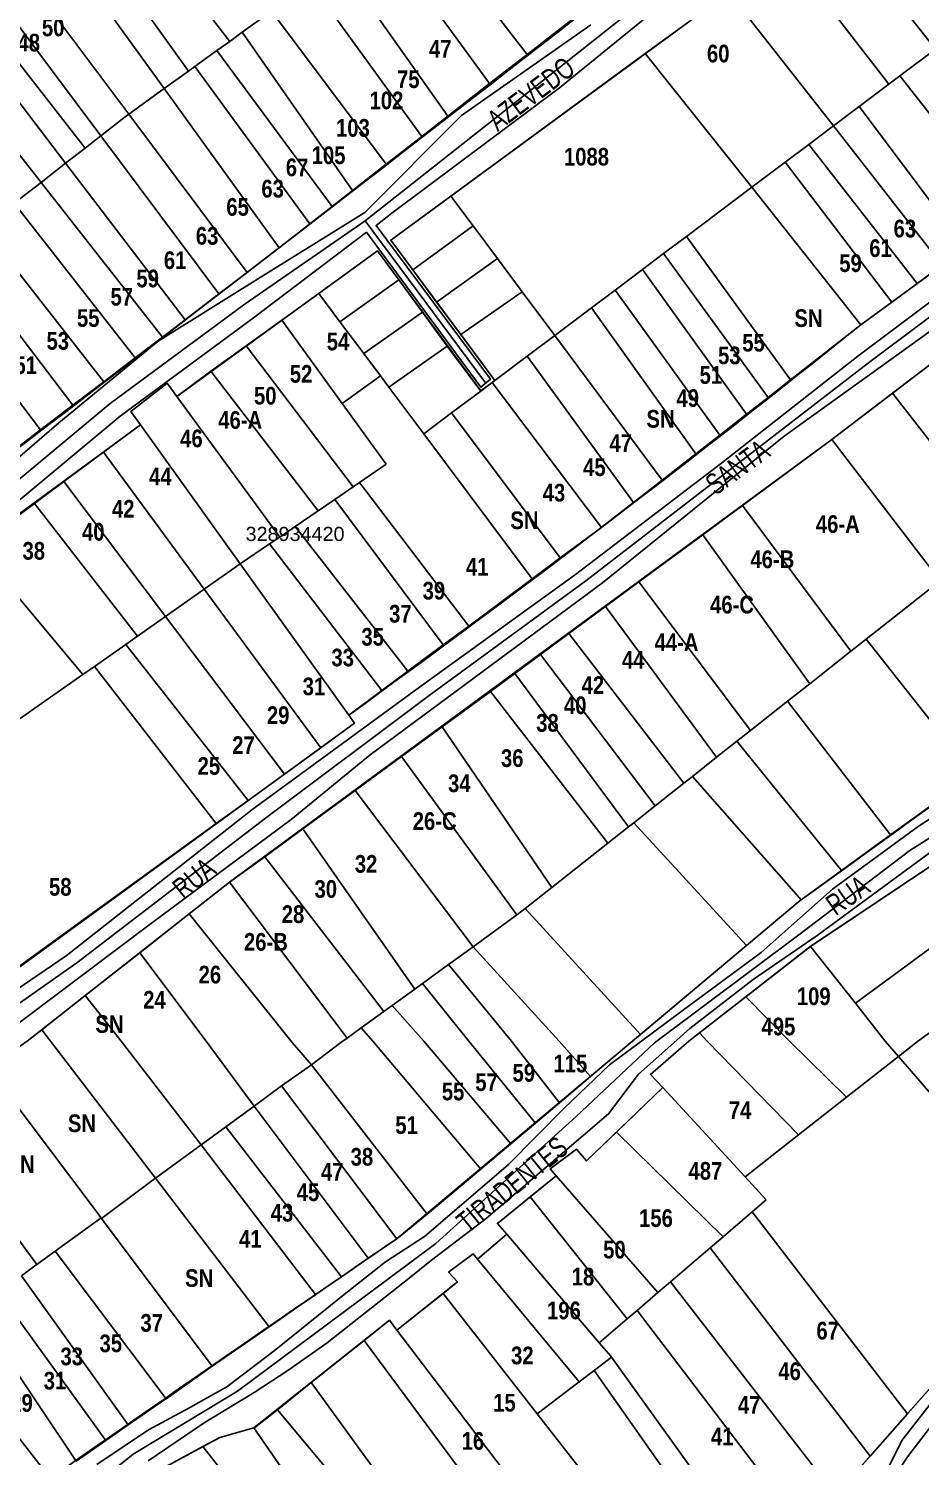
# Model space of a CAD drawing. Extents: x 206155 to 208014, y 4847439 to 4850017.
# Drawn here: x 207615.1 to 207741.1, y 4847901.7 to 4848103.6 of the extents above; entities that cross this region are included whole.
import ezdxf
from ezdxf.enums import TextEntityAlignment as Align

# ---------------------------------------------------------------- set-up
doc = ezdxf.new("R2010")
doc.units = 0
doc.header["$LTSCALE"] = 1.5
doc.header["$MEASUREMENT"] = 0
for name, color, linetype in [('CD-MALHA-LOTES', 40, 'CONTINUOUS'), ('CD_TXT_QUADRA', 7, 'CONTINUOUS'), ('RU-QUADRAS', 6, 'CONTINUOUS'), ('SV-EIXO-RUA-N-PAV', 6, 'CONTINUOUS'), ('SV-RUA-NAO-PAV-S-GUIA-C-GUIA', 7, 'CONTINUOUS'), ('SV-TXT-RUA-N-PAV-S-GUIA-C-GUIA', 7, 'CONTINUOUS'), ('Th_NmrPort', 7, 'CONTINUOUS')]:
    doc.layers.add(name, color=color, linetype=linetype)
doc.styles.add('ARIAL', font='ARIAL.TTF')
doc.styles.get("Standard").update_dxf_attribs({"font": 'swisscbo.ttf'})

msp = doc.modelspace()

# ---------------------------------------------------------------- linework, layer by layer
at = {"layer": 'CD-MALHA-LOTES', "linetype": 'Continuous'}
for p, q in [((207643.49, 4848101.75), (207629.03, 4848120.46)), ((207685.51, 4848099.9), (207669.52, 4848120.57)), ((207728.51, 4848119.31), (207743.24, 4848100.66)), ((207664.68, 4848117.07), (207680.22, 4848095.78)), ((207637.67, 4848097.55), (207623.97, 4848116.71)), ((207620.49, 4848114.13), (207634.24, 4848095.07)), ((207658.94, 4848112.92), (207674.32, 4848091.18)), ((207736.64, 4848095.7), (207722.05, 4848114.57)), ((207615.21, 4848110.21), (207629.24, 4848091.46)), ((207670.65, 4848088.32), (207654.9, 4848110)), ((207611.18, 4848107.23), (207625.26, 4848088.39)), ((207685.51, 4848099.9), (207694.83, 4848107.16)), ((207714.01, 4848108.67), (207702.22, 4848100.03)), ((207728.79, 4848089.79), (207714.01, 4848108.67)), ((207623.06, 4848086.67), (207608.51, 4848105.25)), ((207648.48, 4848105.36), (207645.26, 4848103.03)), ((207665.62, 4848084.4), (207649.38, 4848106.01)), ((207605.95, 4848103.35), (207620.3, 4848084.52)), ((207645.26, 4848103.03), (207643.49, 4848101.75)), ((207660.84, 4848080.68), (207645.26, 4848103.03)), ((207643.49, 4848101.75), (207641.69, 4848100.45)), ((207641.69, 4848100.45), (207638.57, 4848098.2)), ((207657.96, 4848078.43), (207641.69, 4848100.45)), ((207674.75, 4848079.89), (207702.22, 4848100.03)), ((207680.22, 4848095.78), (207685.51, 4848099.9)), ((207702.22, 4848100.03), (207717.26, 4848081.12)), ((207743.24, 4848100.66), (207738.21, 4848096.88)), ((207634.24, 4848095.07), (207637.67, 4848097.55)), ((207637.67, 4848097.55), (207638.57, 4848098.2)), ((207638.57, 4848098.2), (207654.82, 4848075.98)), ((207738.21, 4848096.88), (207736.64, 4848095.7)), ((207753.67, 4848077.04), (207738.21, 4848096.88)), ((207634.24, 4848095.07), (207629.24, 4848091.46)), ((207650.46, 4848072.58), (207634.24, 4848095.07)), ((207674.32, 4848091.18), (207680.22, 4848095.78)), ((207736.64, 4848095.7), (207732.45, 4848092.55)), ((207628.72, 4848091.08), (207625.26, 4848088.39)), ((207629.24, 4848091.46), (207628.72, 4848091.08)), ((207645.97, 4848069.1), (207629.24, 4848091.46)), ((207674.32, 4848091.18), (207670.65, 4848088.32)), ((207732.45, 4848092.55), (207728.79, 4848089.79)), ((207747.46, 4848072.5), (207732.45, 4848092.55)), ((207725.32, 4848087.18), (207728.79, 4848089.79)), ((207728.79, 4848089.79), (207744.19, 4848070.11)), ((207616.84, 4848081.82), (207611.59, 4848088.52)), ((207620.3, 4848084.52), (207623.06, 4848086.67)), ((207625.26, 4848088.39), (207623.06, 4848086.67)), ((207625.26, 4848088.39), (207641.97, 4848066.04)), ((207665.62, 4848084.4), (207670.65, 4848088.32)), ((207721.98, 4848084.67), (207725.32, 4848087.18)), ((207740.64, 4848067.51), (207725.32, 4848087.18)), ((207717.26, 4848081.12), (207721.98, 4848084.67)), ((207721.98, 4848084.67), (207737.05, 4848064.89)), ((207616.84, 4848081.82), (207620.3, 4848084.52)), ((207620.3, 4848084.52), (207637.18, 4848062.38)), ((207660.84, 4848080.68), (207665.62, 4848084.4)), ((207613.04, 4848078.86), (207616.84, 4848081.82)), ((207633.97, 4848059.94), (207616.84, 4848081.82)), ((207657.96, 4848078.43), (207660.84, 4848080.68)), ((207717.26, 4848081.12), (207708.03, 4848074.17)), ((207732.69, 4848061.7), (207717.26, 4848081.12)), ((207630.12, 4848057), (207613.04, 4848078.86)), ((207674.75, 4848079.89), (207666.24, 4848073.65)), ((207677.87, 4848075.69), (207674.75, 4848079.89)), ((207654.82, 4848075.98), (207657.96, 4848078.43)), ((207625.69, 4848053.62), (207608.65, 4848075.44)), ((207650.46, 4848072.58), (207654.82, 4848075.98)), ((207677.87, 4848075.69), (207669.35, 4848069.46)), ((207681.32, 4848071.05), (207677.87, 4848075.69)), ((207646.19, 4848069.26), (207650.46, 4848072.58)), ((207666.24, 4848073.65), (207669.35, 4848069.46)), ((207708.03, 4848074.17), (207704.81, 4848071.75)), ((207722.73, 4848053.9), (207708.03, 4848074.17)), ((207621.33, 4848050.3), (207604.61, 4848072.29)), ((207664.37, 4848072.15), (207656.07, 4848066.13)), ((207667.39, 4848068.02), (207664.37, 4848072.15)), ((207681.32, 4848071.05), (207672.73, 4848064.9)), ((207684.83, 4848066.34), (207681.32, 4848071.05)), ((207704.81, 4848071.75), (207701.8, 4848069.48)), ((207719.56, 4848051.43), (207704.81, 4848071.75)), ((207600.1, 4848068.77), (207616.77, 4848046.82)), ((207641.97, 4848066.04), (207645.97, 4848069.1)), ((207645.97, 4848069.1), (207646.19, 4848069.26)), ((207669.35, 4848069.46), (207672.73, 4848064.9)), ((207701.8, 4848069.48), (207697.96, 4848066.6)), ((207716.52, 4848049.05), (207701.8, 4848069.48)), ((207744.19, 4848070.11), (207740.64, 4848067.51)), ((207659.07, 4848062.12), (207667.39, 4848068.02)), ((207670.74, 4848063.45), (207667.39, 4848068.02)), ((207697.96, 4848066.6), (207694.6, 4848064.07)), ((207712.73, 4848046.09), (207697.96, 4848066.6)), ((207737.05, 4848064.89), (207740.64, 4848067.51)), ((207637.18, 4848062.38), (207641.97, 4848066.04)), ((207656.07, 4848066.13), (207650.85, 4848062.33)), ((207659.07, 4848062.12), (207656.07, 4848066.13)), ((207672.73, 4848064.9), (207676.14, 4848060.31)), ((207676.14, 4848060.31), (207684.83, 4848066.34)), ((207689.41, 4848060.17), (207684.83, 4848066.34)), ((207732.69, 4848061.7), (207737.05, 4848064.89)), ((207754.07, 4848064.92), (207737.14, 4848052.01)), ((207637.18, 4848062.38), (207633.97, 4848059.94)), ((207662.43, 4848057.61), (207670.74, 4848063.45)), ((207674.23, 4848058.68), (207670.74, 4848063.45)), ((207694.6, 4848064.07), (207689.41, 4848060.17)), ((207709.35, 4848043.45), (207694.6, 4848064.07)), ((207650.85, 4848062.33), (207645.83, 4848058.69)), ((207650.85, 4848062.33), (207659.37, 4848050.57)), ((207662.43, 4848057.61), (207659.07, 4848062.12)), ((207722.73, 4848053.9), (207732.69, 4848061.7)), ((207630.12, 4848057), (207633.97, 4848059.94)), ((207640.83, 4848055.12), (207645.83, 4848058.69)), ((207645.83, 4848058.69), (207660.94, 4848038.77)), ((207665.97, 4848052.86), (207674.23, 4848058.68)), ((207674.23, 4848058.68), (207678.98, 4848052.32)), ((207680.95, 4848053.8), (207676.14, 4848060.31)), ((207689.41, 4848060.17), (207685.5, 4848057.23)), ((207689.41, 4848060.17), (207704.6, 4848039.74)), ((207625.69, 4848053.62), (207630.12, 4848057)), ((207664.78, 4848054.46), (207662.43, 4848057.61)), ((207685.5, 4848057.23), (207680.95, 4848053.8)), ((207700.54, 4848036.56), (207685.5, 4848057.23)), ((207636.02, 4848051.56), (207640.83, 4848055.12)), ((207640.83, 4848055.12), (207655.97, 4848035.37)), ((207664.78, 4848054.46), (207659.37, 4848050.57)), ((207665.97, 4848052.86), (207664.78, 4848054.46)), ((207621.33, 4848050.3), (207625.69, 4848053.62)), ((207634.65, 4848053.41), (207629.52, 4848049.43)), ((207636.02, 4848051.56), (207634.65, 4848053.41)), ((207670.91, 4848046.25), (207665.97, 4848052.86)), ((207678.98, 4848052.32), (207674.84, 4848049.22)), ((207680.56, 4848053.51), (207678.98, 4848052.32)), ((207680.95, 4848053.8), (207680.56, 4848053.51)), ((207696.01, 4848033.03), (207680.56, 4848053.51)), ((207719.56, 4848051.43), (207722.73, 4848053.9)), ((207616.77, 4848046.82), (207621.33, 4848050.3)), ((207650.55, 4848031.68), (207636.02, 4848051.56)), ((207659.37, 4848050.57), (207665.61, 4848041.96)), ((207716.52, 4848049.05), (207719.56, 4848051.43)), ((207737.14, 4848052.01), (207728.56, 4848045.46)), ((207752.16, 4848032.69), (207737.14, 4848052.01)), ((207629.52, 4848049.43), (207630.88, 4848047.54)), ((207674.84, 4848049.22), (207670.91, 4848046.25)), ((207690.21, 4848028.72), (207674.84, 4848049.22)), ((207712.73, 4848046.09), (207716.52, 4848049.05)), ((207612.21, 4848043.34), (207616.77, 4848046.82)), ((207630.88, 4848047.54), (207625.66, 4848043.69)), ((207644.98, 4848027.87), (207630.88, 4848047.54)), ((207670.91, 4848046.25), (207686.21, 4848025.75)), ((207709.35, 4848043.45), (207712.73, 4848046.09)), ((207728.56, 4848045.46), (207715.94, 4848036.14)), ((207728.56, 4848045.46), (207743.88, 4848025.5)), ((207625.66, 4848043.69), (207620.04, 4848039.53)), ((207639.9, 4848024.31), (207625.66, 4848043.69)), ((207704.6, 4848039.74), (207709.35, 4848043.45)), ((207665.61, 4848041.96), (207661.85, 4848039.39)), ((207615.89, 4848036.44), (207620.04, 4848039.53)), ((207620.04, 4848039.53), (207634.43, 4848020.46)), ((207660.94, 4848038.77), (207658.34, 4848036.99)), ((207660.94, 4848038.77), (207661.85, 4848039.39)), ((207677.26, 4848019.09), (207661.85, 4848039.39)), ((207704.6, 4848039.74), (207700.54, 4848036.56)), ((207607.59, 4848030.32), (207615.89, 4848036.44)), ((207615.89, 4848036.44), (207630.47, 4848017.68)), ((207658.34, 4848036.99), (207655.97, 4848035.37)), ((207673.67, 4848016.43), (207658.34, 4848036.99)), ((207696.17, 4848033.15), (207700.54, 4848036.56)), ((207715.94, 4848036.14), (207710.33, 4848032)), ((207731.28, 4848015.55), (207715.94, 4848036.14)), ((207655.97, 4848035.37), (207652.73, 4848033.16)), ((207652.73, 4848033.16), (207650.55, 4848031.68)), ((207668.67, 4848012.71), (207652.73, 4848033.16)), ((207690.21, 4848028.72), (207696.01, 4848033.03)), ((207696.01, 4848033.03), (207696.17, 4848033.15)), ((207622.74, 4848012.26), (207607.59, 4848030.32)), ((207649.13, 4848030.71), (207644.98, 4848027.87)), ((207650.55, 4848031.68), (207649.13, 4848030.71)), ((207664.99, 4848009.98), (207649.13, 4848030.71)), ((207710.33, 4848032), (207701.31, 4848025.34)), ((207725.45, 4848010.94), (207710.33, 4848032)), ((207686.21, 4848025.75), (207690.21, 4848028.72)), ((207639.9, 4848024.31), (207644.98, 4848027.87)), ((207644.98, 4848027.87), (207660.31, 4848006.5)), ((207639.9, 4848024.31), (207634.43, 4848020.46)), ((207656.37, 4848001.89), (207639.9, 4848024.31)), ((207677.26, 4848019.09), (207686.21, 4848025.75)), ((207701.31, 4848025.34), (207696.57, 4848021.84)), ((207701.31, 4848025.34), (207717.08, 4848004.33)), ((207743.88, 4848025.5), (207733.44, 4848017.25)), ((207634.43, 4848020.46), (207630.47, 4848017.68)), ((207651.25, 4847998.18), (207634.43, 4848020.46)), ((207696.57, 4848021.84), (207691.42, 4848018.04)), ((207712.29, 4848000.54), (207696.57, 4848021.84)), ((207673.67, 4848016.43), (207677.26, 4848019.09)), ((207691.42, 4848018.04), (207687.41, 4848015.08)), ((207707.68, 4847996.9), (207691.42, 4848018.04)), ((207628.8, 4848016.48), (207624.38, 4848013.4)), ((207630.47, 4848017.68), (207628.8, 4848016.48)), ((207628.8, 4848016.48), (207646.1, 4847994.45)), ((207668.67, 4848012.71), (207673.67, 4848016.43)), ((207731.28, 4848015.55), (207733.44, 4848017.25)), ((207733.44, 4848017.25), (207748.57, 4847998.03)), ((207687.41, 4848015.08), (207683.8, 4848012.41)), ((207703.63, 4847993.7), (207687.41, 4848015.08)), ((207725.45, 4848010.94), (207731.28, 4848015.55)), ((207602.28, 4847997.9), (207622.74, 4848012.26)), ((207624.38, 4848013.4), (207622.74, 4848012.26)), ((207641.57, 4847991.17), (207624.38, 4848013.4)), ((207664.99, 4848009.98), (207668.67, 4848012.71)), ((207683.8, 4848012.41), (207680.35, 4848009.86)), ((207699.85, 4847990.72), (207683.8, 4848012.41)), ((207660.31, 4848006.5), (207664.99, 4848009.98)), ((207725.45, 4848010.94), (207722.3, 4848008.46)), ((207680.15, 4848009.71), (207673.49, 4848004.84)), ((207680.35, 4848009.86), (207680.15, 4848009.71)), ((207680.35, 4848009.86), (207696.9, 4847988.39)), ((207717.08, 4848004.33), (207722.3, 4848008.46)), ((207736.88, 4847989.56), (207722.3, 4848008.46)), ((207660.31, 4848006.5), (207661.14, 4848005.35)), ((207661.14, 4848005.35), (207656.37, 4848001.89)), ((207673.49, 4848004.84), (207667.76, 4848000.64)), ((207689.01, 4847982.16), (207673.49, 4848004.84)), ((207717.08, 4848004.33), (207715.17, 4848002.82)), ((207651.25, 4847998.18), (207656.37, 4848001.89)), ((207715.17, 4848002.82), (207712.29, 4848000.54)), ((207729.96, 4847984.54), (207715.17, 4848002.82)), ((207661.23, 4847995.86), (207667.76, 4848000.64)), ((207667.76, 4848000.64), (207684.08, 4847978.26)), ((207708.87, 4847997.84), (207712.29, 4848000.54)), ((207646.1, 4847994.45), (207651.25, 4847998.18)), ((207707.68, 4847996.9), (207708.87, 4847997.84)), ((207708.87, 4847997.84), (207724.23, 4847980.39)), ((207736.88, 4847989.56), (207748.57, 4847998.03)), ((207661.23, 4847995.86), (207653.84, 4847990.45)), ((207677.88, 4847973.74), (207661.23, 4847995.86)), ((207707.68, 4847996.9), (207703.63, 4847993.7)), ((207641.57, 4847991.17), (207646.1, 4847994.45)), ((207700.58, 4847991.29), (207703.63, 4847993.7)), ((207608.32, 4847967.08), (207641.57, 4847991.17)), ((207653.84, 4847990.45), (207648.43, 4847986.49)), ((207669.64, 4847967.77), (207653.84, 4847990.45)), ((207696.9, 4847988.39), (207699.85, 4847990.72)), ((207699.85, 4847990.72), (207700.58, 4847991.29)), ((207700.58, 4847991.29), (207716.5, 4847973.92)), ((207689.01, 4847982.16), (207696.9, 4847988.39)), ((207729.96, 4847984.54), (207736.88, 4847989.56)), ((207648.43, 4847986.49), (207643.48, 4847982.87)), ((207665.28, 4847964.62), (207648.43, 4847986.49)), ((207744.79, 4847986.68), (207725.56, 4847973.82)), ((207724.23, 4847980.39), (207729.96, 4847984.54)), ((207637.78, 4847978.43), (207643.48, 4847982.87)), ((207643.48, 4847982.87), (207660.07, 4847960.84)), ((207685.22, 4847979.16), (207689.01, 4847982.16)), ((207716.5, 4847973.92), (207724.08, 4847980.28)), ((207724.08, 4847980.28), (207724.23, 4847980.39)), ((207630.79, 4847972.91), (207637.78, 4847978.43)), ((207637.78, 4847978.43), (207652.3, 4847960.21)), ((207677.88, 4847973.74), (207684.08, 4847978.26)), ((207684.08, 4847978.26), (207685.22, 4847979.16)), ((207685.22, 4847979.16), (207701.55, 4847961.37)), ((207731.9, 4847965.77), (207747.53, 4847977.31)), ((207674.41, 4847971.23), (207677.88, 4847973.74)), ((207677.88, 4847973.74), (207690.05, 4847960.43)), ((207716.5, 4847973.92), (207701.55, 4847961.37)), ((207716.44, 4847966.67), (207725.56, 4847973.82)), ((207725.56, 4847973.82), (207731.9, 4847965.77)), ((207623.05, 4847966.85), (207630.79, 4847972.91)), ((207630.79, 4847972.91), (207640.15, 4847960.43)), ((207670.72, 4847968.55), (207674.41, 4847971.23)), ((207674.41, 4847971.23), (207683.32, 4847960.43)), ((207753.38, 4847969.53), (207740.67, 4847960.37)), ((207666.43, 4847965.45), (207669.64, 4847967.77)), ((207669.64, 4847967.77), (207670.72, 4847968.55)), ((207670.72, 4847968.55), (207677.29, 4847960.43)), ((207616.93, 4847962.04), (207623.05, 4847966.85)), ((207623.05, 4847966.85), (207628.13, 4847960.43)), ((207709.88, 4847961.61), (207716.44, 4847966.67)), ((207716.44, 4847966.67), (207722.61, 4847960.43)), ((207731.9, 4847965.77), (207736.11, 4847960.43)), ((207662.06, 4847962.28), (207665.28, 4847964.62)), ((207665.28, 4847964.62), (207666.43, 4847965.45)), ((207666.43, 4847965.45), (207670.94, 4847960.43)), ((207614.87, 4847960.43), (207616.93, 4847962.04)), ((207633.02, 4847941.06), (207616.93, 4847962.04)), ((207660.07, 4847960.84), (207662.06, 4847962.28)), ((207662.06, 4847962.28), (207663.69, 4847960.43)), ((207708.36, 4847960.43), (207709.88, 4847961.61)), ((207709.88, 4847961.61), (207710.98, 4847960.43)), ((207639.43, 4847945.75), (207628.13, 4847960.43)), ((207640.15, 4847960.43), (207646.96, 4847951.23)), ((207655.03, 4847957.06), (207652.3, 4847960.21)), ((207659.2, 4847960.21), (207655.03, 4847957.06)), ((207660.07, 4847960.84), (207659.2, 4847960.21)), ((207663.69, 4847960.43), (207678.96, 4847942.33)), ((207683.21, 4847945.91), (207670.94, 4847960.43)), ((207686.68, 4847948.84), (207677.29, 4847960.43)), ((207690.07, 4847951.7), (207683.32, 4847960.43)), ((207694.48, 4847955.41), (207690.05, 4847960.43)), ((207694.48, 4847955.41), (207700.17, 4847960.21)), ((207701.55, 4847961.37), (207700.17, 4847960.21)), ((207708.36, 4847960.43), (207702.95, 4847955.72)), ((207723.86, 4847947.17), (207710.98, 4847960.43)), ((207730.66, 4847952.51), (207722.61, 4847960.43)), ((207737.99, 4847958.26), (207736.11, 4847960.43)), ((207737.99, 4847958.26), (207740.67, 4847960.37)), ((207730.66, 4847952.51), (207737.99, 4847958.26)), ((207737.99, 4847958.26), (207742.86, 4847952.63)), ((207609.38, 4847956.61), (207625.3, 4847935.44)), ((207655.03, 4847957.06), (207650.81, 4847954.08)), ((207671.38, 4847935.94), (207655.03, 4847957.06)), ((207690.07, 4847951.7), (207694.48, 4847955.41)), ((207702.95, 4847955.72), (207704.68, 4847953.85)), ((207650.81, 4847954.08), (207646.96, 4847951.23)), ((207667.09, 4847932.47), (207650.81, 4847954.08)), ((207704.68, 4847953.85), (207698.13, 4847947.56)), ((207704.68, 4847953.85), (207716.32, 4847941.25)), ((207686.68, 4847948.84), (207690.07, 4847951.7)), ((207723.86, 4847947.17), (207730.66, 4847952.51)), ((207600.45, 4847950.4), (207616.23, 4847928.83)), ((207646.96, 4847951.23), (207642.92, 4847948.32)), ((207646.96, 4847951.23), (207663.05, 4847929.73)), ((207642.92, 4847948.32), (207639.43, 4847945.75)), ((207642.92, 4847948.32), (207659.29, 4847927.12)), ((207683.21, 4847945.91), (207686.68, 4847948.84)), ((207713.2, 4847932.76), (207698.13, 4847947.56)), ((207633.02, 4847941.06), (207639.43, 4847945.75)), ((207639.43, 4847945.75), (207655.61, 4847924.58)), ((207678.96, 4847942.33), (207683.21, 4847945.91)), ((207716.32, 4847941.25), (207723.86, 4847947.17)), ((207678.96, 4847942.33), (207671.38, 4847935.94)), ((207689.64, 4847941.39), (207685.95, 4847938.4)), ((207704, 4847924.88), (207689.64, 4847941.39)), ((207716.32, 4847941.25), (207719.32, 4847938)), ((207625.38, 4847935.33), (207632.09, 4847940.37)), ((207633.02, 4847941.06), (207632.09, 4847940.37)), ((207633.02, 4847941.06), (207649.06, 4847920.05)), ((207699.64, 4847921.15), (207685.95, 4847938.4)), ((207719.32, 4847938), (207717.32, 4847936.28)), ((207625.3, 4847935.44), (207618.83, 4847930.72)), ((207625.3, 4847935.44), (207625.38, 4847935.33)), ((207641.01, 4847914.47), (207625.38, 4847935.33)), ((207667.09, 4847932.47), (207671.38, 4847935.94)), ((207717.32, 4847936.28), (207713.2, 4847932.76)), ((207717.32, 4847936.28), (207739.27, 4847907.75)), ((207739.27, 4847907.75), (207765.24, 4847937.15)), ((207663.05, 4847929.73), (207667.09, 4847932.47)), ((207682.63, 4847933.11), (207678.52, 4847929.59)), ((207682.63, 4847933.11), (207695.72, 4847917.79)), ((207711.39, 4847931.21), (207705.79, 4847926.41)), ((207713.2, 4847932.76), (207711.39, 4847931.21)), ((207733.99, 4847901.77), (207711.39, 4847931.21)), ((207618.83, 4847930.72), (207616.23, 4847928.83)), ((207634.5, 4847909.86), (207618.83, 4847930.72)), ((207659.29, 4847927.12), (207663.05, 4847929.73)), ((207678.52, 4847929.59), (207692.87, 4847912.25)), ((207629.15, 4847906.16), (207614.07, 4847927.23)), ((207655.61, 4847924.58), (207659.29, 4847927.12)), ((207704, 4847924.88), (207705.79, 4847926.41)), ((207705.79, 4847926.41), (207729.12, 4847896.26)), ((207625.96, 4847903.95), (207610.84, 4847924.84)), ((207649.06, 4847920.05), (207655.61, 4847924.58)), ((207673.64, 4847924.76), (207667.11, 4847919.57)), ((207673.64, 4847924.76), (207686.94, 4847907.72)), ((207701.05, 4847922.36), (207704, 4847924.88)), ((207621.77, 4847901.06), (207607.61, 4847922.22)), ((207695.72, 4847917.79), (207699.64, 4847921.15)), ((207701.05, 4847922.36), (207699.64, 4847921.15)), ((207726.87, 4847888.49), (207701.05, 4847922.36)), ((207641.01, 4847914.47), (207649.06, 4847920.05)), ((207667.11, 4847919.57), (207690.17, 4847889.32)), ((207602.97, 4847918.11), (207618.18, 4847898.57)), ((207662.47, 4847918.1), (207655.02, 4847912.14)), ((207686.44, 4847885.79), (207662.47, 4847918.1)), ((207695.72, 4847917.79), (207697.35, 4847915.88)), ((207697.44, 4847915.75), (207694.97, 4847913.86)), ((207697.35, 4847915.88), (207697.44, 4847915.75)), ((207721.33, 4847882.48), (207697.44, 4847915.75)), ((207634.5, 4847909.86), (207641.01, 4847914.47)), ((207694.97, 4847913.86), (207692.87, 4847912.25)), ((207711.89, 4847889.83), (207694.97, 4847913.86)), ((207655.02, 4847912.14), (207650.23, 4847908.31)), ((207679.14, 4847878.89), (207655.02, 4847912.14)), ((207686.94, 4847907.72), (207692.87, 4847912.25)), ((207665.65, 4847889.83), (207650.23, 4847908.31)), ((207686.94, 4847907.72), (207696.59, 4847895.37)), ((207733.99, 4847901.77), (207739.27, 4847907.75)), ((207625.96, 4847903.95), (207629.15, 4847906.16)), ((207646.9, 4847905.74), (207660.44, 4847886.18)), ((207621.77, 4847901.06), (207625.96, 4847903.95)), ((207639.7, 4847903.11), (207633.03, 4847899.49)), ((207639.7, 4847903.11), (207655.66, 4847882.82)), ((207729.12, 4847896.26), (207733.99, 4847901.77))]:
    msp.add_line(p, q, dxfattribs=at)
at = {"layer": 'CD-MALHA-LOTES', "linetype": 'Continuous', "flags": 128}
for points in [[(207698.13, 4847947.56), (207693.9, 4847943.49), (207692.51, 4847945.14), (207688.78, 4847942.38), (207689.64, 4847941.39)], [(207685.95, 4847938.4), (207681.32, 4847934.65), (207682.63, 4847933.11)], [(207678.52, 4847929.59), (207677.87, 4847930.37), (207674.41, 4847927.75), (207675.66, 4847926.37), (207673.64, 4847924.76)], [(207616.23, 4847928.83), (207615.97, 4847928.64), (207614.07, 4847927.23)], [(207667.11, 4847919.57), (207666.05, 4847920.97), (207662.47, 4847918.1)], [(207629.15, 4847906.16), (207634.34, 4847909.75), (207634.5, 4847909.86)], [(207650.23, 4847908.31), (207647.06, 4847905.78), (207646.9, 4847905.74)], [(207646.9, 4847905.74), (207642.08, 4847904.4), (207639.7, 4847903.11)]]:
    msp.add_lwpolyline(points, dxfattribs=at)
at = {"layer": 'RU-QUADRAS', "color": 6, "linetype": 'Continuous'}
for points in [[(207447.91, 4847988.1), (207548.52, 4848060.78), (207686.4, 4848163.23), (207716.86, 4848185.26), (207745.13, 4848146.36, -0.00439), (207584.83, 4848022.32), (207492.12, 4847956.19), (207491.07, 4847957.69), (207476.46, 4847947.54, -0.00901)], [(207753.67, 4848077.04), (207782.17, 4848097.88), (207753.12, 4848137.35), (207666.24, 4848073.65), (207680.94, 4848053.81), (207680.56, 4848053.51), (207678.96, 4848052.34), (207664.37, 4848072.15), (207636.02, 4848051.56), (207634.65, 4848053.41), (207629.52, 4848049.43), (207630.88, 4848047.54), (207564.02, 4847998.49, 0.006599), (207482.14, 4847939.09), (207497.45, 4847917.39), (207499.43, 4847918.91), (207514.25, 4847897.56), (207521.62, 4847902.37), (207520.02, 4847904.75), (207599.07, 4847960.21), (207661.14, 4848005.35), (207660.31, 4848006.5, 0.012153), (207732.69, 4848061.69)], [(207517.31, 4847891.73), (207569.99, 4847930.12), (207569.32, 4847931), (207574.48, 4847934.44), (207575.51, 4847933.05), (207614.87, 4847960.43), (207643.48, 4847982.87), (207728.56, 4848045.46), (207766.41, 4848074.33), (207784.11, 4848047.04), (207785.52, 4848048.04), (207786.21, 4848048.58), (207767.83, 4848075.42), (207787.94, 4848090.76), (207819.32, 4848050.23, -0.004861), (207724.08, 4847980.28), (207667.13, 4847932.5, 0.005069), (207567.14, 4847862.58), (207546.32, 4847848.37)]]:
    msp.add_lwpolyline(points, format="xyb", close=True, dxfattribs=at)
for points in [[(207629.09, 4847897.35), (207642.08, 4847904.4), (207646.9, 4847905.74), (207666.05, 4847920.97), (207667.11, 4847919.57), (207675.66, 4847926.37), (207674.41, 4847927.75), (207677.87, 4847930.37), (207678.52, 4847929.59), (207682.63, 4847933.11), (207681.32, 4847934.65), (207689.64, 4847941.39), (207688.78, 4847942.38), (207692.51, 4847945.14), (207693.9, 4847943.49), (207704.68, 4847953.85), (207702.95, 4847955.72), (207708.36, 4847960.43), (207725.45, 4847973.75), (207744.79, 4847986.68)], [(207765.42, 4847937.35), (207729.12, 4847896.26)]]:
    msp.add_lwpolyline(points, dxfattribs=at)
at = {"layer": 'SV-EIXO-RUA-N-PAV'}
for points in [[(207754.79, 4848144.66), (207745.1, 4848139.09), (207711.11, 4848114.74), (207688.71, 4848096.99), (207662.61, 4848076.4), (207645.67, 4848064.65), (207626.57, 4848050.58), (207611.06, 4848037.58), (207595.03, 4848025.89), (207574.05, 4848010.85), (207552.94, 4847996.25), (207536.49, 4847984.15), (207521.73, 4847973.44), (207502.98, 4847960.21)], [(207605.76, 4847960.2), (207621.87, 4847971.48), (207648.54, 4847991.92), (207671.67, 4848009.27), (207693.81, 4848025.48), (207714.84, 4848041.69), (207733.74, 4848056.31), (207756.22, 4848073.13), (207764.26, 4848079.12), (207788.16, 4848096.91)], [(207679.65, 4848053.48), (207662.61, 4848076.4)], [(207825.36, 4848048.88), (207804.3, 4848034.71), (207798.42, 4848031.31), (207791.92, 4848025.74), (207783.25, 4848018.62), (207774.58, 4848010.57), (207752.29, 4847995.4), (207748.07, 4847992.72), (207739.6, 4847987.35), (207724.12, 4847975.58), (207703.52, 4847960.2)], [(207703.52, 4847960.2), (207692.43, 4847949.77), (207672.63, 4847931.82), (207644.61, 4847910.93), (207629.85, 4847902.03), (207620.45, 4847894.48), (207601.49, 4847882.57), (207579.93, 4847866.3), (207543.98, 4847842.15)], [(207783.65, 4847946.2), (207766.76, 4847931.98), (207753.9, 4847920.64), (207744.28, 4847908.15), (207739.29, 4847901.67), (207731.66, 4847889.78), (207725.55, 4847883.24), (207718.35, 4847874.52), (207715.96, 4847871.25), (207714.65, 4847864.92)]]:
    msp.add_lwpolyline(points, dxfattribs=at)
at = {"layer": 'SV-RUA-NAO-PAV-S-GUIA-C-GUIA', "flags": 128}
for points in [[(207602.39, 4847960.21), (207620.38, 4847972.47), (207646.62, 4847993.14), (207670.3, 4848010.46), (207692.34, 4848026.4), (207712.81, 4848042), (207732.24, 4848057.25), (207754.99, 4848074.32), (207782.75, 4848094.85), (207783.85, 4848096.74), (207783.07, 4848099.89), (207766.87, 4848122.24), (207759.03, 4848134.38), (207756.04, 4848137.99), (207753.79, 4848139.95), (207750.99, 4848139.84), (207746.33, 4848137.16), (207711.74, 4848112.84), (207690.11, 4848095.19), (207666.42, 4848077.47), (207664.18, 4848075.74), (207680.34, 4848054), (207678.96, 4848052.88), (207662.8, 4848074.8)], [(207607.29, 4848037.47), (207619.33, 4848047.83), (207633.36, 4848059.36), (207649.31, 4848069.29), (207662.59, 4848077.55), (207676.26, 4848091.25), (207694.51, 4848104.07)], [(207701.34, 4847960.2), (207707.42, 4847964.72), (207718.6, 4847972.94), (207728.68, 4847981.91), (207740.79, 4847990.74), (207750.55, 4847997.12), (207756.87, 4848000.76), (207765.83, 4848006.43), (207776.51, 4848015.14), (207784.78, 4848023.23), (207797.25, 4848032.82), (207808.23, 4848039.29), (207819.24, 4848047.61), (207819.95, 4848049.8), (207817.97, 4848052.86), (207805.12, 4848070.95), (207794.03, 4848086.63), (207790.77, 4848091.01), (207788.71, 4848091.86), (207785.56, 4848091.87), (207781.75, 4848089.89), (207765.99, 4848078.07)], [(207609.91, 4847960.2), (207632.23, 4847976.97), (207652.19, 4847991.74), (207663.34, 4848000.88), (207696.15, 4848025.21), (207721.83, 4848045.96), (207753.18, 4848068.45), (207764.75, 4848077.13), (207766.41, 4848074.33), (207774.85, 4848061.37), (207784.11, 4848047.04), (207786.21, 4848048.58), (207781.24, 4848055.83), (207773.73, 4848066.8), (207767.83, 4848075.42), (207765.99, 4848078.07)], [(207662.8, 4848074.8), (207647.03, 4848062.82), (207627.99, 4848048.79), (207612.47, 4848035.79), (207596.37, 4848024.04), (207575.36, 4848008.98), (207554.25, 4847994.38), (207537.52, 4847982.58), (207522.44, 4847972.03), (207506.81, 4847960.21)], [(207771.23, 4847960.19), (207755.79, 4847976.75), (207750.97, 4847984.01), (207748.47, 4847987.23), (207745.89, 4847988.75), (207743.04, 4847987.49), (207726.51, 4847975.36), (207717.46, 4847969.15), (207708.51, 4847962.22), (207706.25, 4847960.2)], [(207624.73, 4847900.57), (207631.99, 4847905.45), (207637.54, 4847908.46), (207643.1, 4847911.55), (207649.77, 4847916.66), (207659.67, 4847924.59), (207665.51, 4847929.22), (207671.03, 4847932.78), (207676.24, 4847937.26), (207682.88, 4847942.98), (207690.75, 4847950.93), (207697.15, 4847957.08), (207701.34, 4847960.2)], [(207706.25, 4847960.2), (207701.24, 4847955.73), (207697.04, 4847950.13), (207679.72, 4847935.34), (207671.99, 4847929.44), (207668.86, 4847926.93), (207657.26, 4847917.79), (207651.72, 4847913.86), (207646.93, 4847910.75), (207639.86, 4847906.44), (207631.95, 4847901.07)], [(207771.23, 4847960.19), (207774.82, 4847956.35), (207777.87, 4847952.14), (207779.35, 4847949.23), (207778.09, 4847945.77), (207772.87, 4847941.01), (207766.79, 4847935.16), (207760.65, 4847929.29), (207753.54, 4847923.04), (207746.66, 4847914.45), (207738.48, 4847903.97), (207735.32, 4847897.6)]]:
    msp.add_lwpolyline(points, dxfattribs=at)

# ---------------------------------------------------------------- texts
at = {"layer": 'CD_TXT_QUADRA', "color": 7, "linetype": 'Continuous', "style": 'ARIAL'}
msp.add_text('328934420', height=2, dxfattribs=at).set_placement((207652.72, 4848032.12), align=Align.MIDDLE)
at = {"layer": 'SV-TXT-RUA-N-PAV-S-GUIA-C-GUIA', "style": 'ARIAL', "width": 0.7}
for s, rotation, p in [('AZEVEDO', 37, (207681.36, 4848088.93)), ('SANTA', 36, (207712.16, 4848037.48)), ('RUA', 39, (207636.98, 4847980.34)), ('RUA', 35, (207729.14, 4847978.04)), ('TIRADENTES', 39, (207677.13, 4847933.14))]:
    msp.add_text(s, height=3, rotation=rotation, dxfattribs=at).set_placement(p)
at = {"layer": 'Th_NmrPort', "color": 1}
for s, p in [('50', (207616.95, 4848103.72)), ('48', (207613.5, 4848101.57)), ('47', (207671.65, 4848100.71)), ('60', (207710.93, 4848100.03)), ('75', (207667.13, 4848096.41)), ('102', (207663.25, 4848093.4)), ('103', (207658.51, 4848089.52)), ('105', (207655.07, 4848085.65)), ('1088', (207690.72, 4848085.45)), ('67', (207651.41, 4848083.94)), ('63', (207647.96, 4848080.93)), ('65', (207643.01, 4848078.35)), ('63', (207737.3, 4848075.29)), ('63', (207638.7, 4848074.26)), ('61', (207733.87, 4848072.52)), ('61', (207634.18, 4848070.82)), ('59', (207729.63, 4848070.4)), ('59', (207630.3, 4848068.23)), ('57', (207626.64, 4848065.65)), ('55', (207621.9, 4848062.64)), ('SN', (207723.29, 4848062.63)), ('53', (207617.6, 4848059.41)), ('54', (207657.2, 4848059.32)), ('55', (207715.92, 4848059.15)), ('53', (207712.5, 4848057.36)), ('51', (207613.07, 4848055.97)), ('52', (207651.98, 4848054.75)), ('51', (207709.89, 4848054.59)), ('50', (207646.92, 4848051.66)), ('49', (207706.62, 4848051.33)), ('46-A', (207641.87, 4848048.23)), ('SN', (207702.38, 4848048.39)), ('46', (207636.48, 4848045.62)), ('47', (207697.16, 4848044.97)), ('45', (207693.43, 4848041.55)), ('44', (207632.08, 4848040.24)), ('43', (207687.72, 4848037.96)), ('42', (207626.85, 4848035.68)), ('SN', (207683.15, 4848034.05)), ('46-A', (207726.32, 4848033.52)), ('40', (207622.61, 4848032.42)), ('38', (207614.21, 4848029.73)), ('41', (207676.87, 4848027.48)), ('46-B', (207717.07, 4848028.54)), ('39', (207670.75, 4848024.1)), ('37', (207666.01, 4848020.84)), ('46-C', (207711.37, 4848022.13)), ('35', (207662.1, 4848017.58)), ('44-A', (207703.53, 4848016.8)), ('33', (207657.86, 4848014.65)), ('44', (207698.91, 4848014.31)), ('42', (207693.21, 4848010.75)), ('31', (207653.8, 4848010.57)), ('40', (207690.72, 4848007.9)), ('29', (207648.74, 4848006.5)), ('38', (207686.8, 4848005.41)), ('27', (207643.84, 4848002.26)), ('25', (207638.95, 4847999.32)), ('36', (207681.82, 4848000.43)), ('34', (207674.34, 4847996.87)), ('26-C', (207669.35, 4847991.53)), ('32', (207661.16, 4847985.48)), ('58', (207617.95, 4847982.23)), ('30', (207655.47, 4847981.93)), ('28', (207650.84, 4847978.37)), ('26-B', (207645.5, 4847974.45)), ('26', (207639.09, 4847969.83)), ('24', (207631.26, 4847966.27)), ('109', (207723.63, 4847966.76)), ('SN', (207624.51, 4847962.84)), ('495', (207718.64, 4847962.49)), ('115', (207689.24, 4847957.25)), ('57', (207678.2, 4847954.62)), ('59', (207683.45, 4847955.93)), ('55', (207673.46, 4847953.3)), ('74', (207714.03, 4847950.67)), ('SN', (207620.62, 4847948.81)), ('51', (207666.89, 4847948.55)), ('38', (207660.58, 4847944.07)), ('SN', (207611.95, 4847943.01)), ('487', (207708.32, 4847942.08)), ('47', (207656.38, 4847941.96)), ('45', (207652.96, 4847939.06)), ('43', (207649.28, 4847936.16)), ('156', (207701.34, 4847935.4)), ('41', (207644.81, 4847932.47)), ('50', (207696.26, 4847930.94)), ('SN', (207637.18, 4847926.93)), ('18', (207691.82, 4847927.13)), ('196', (207688.33, 4847922.35)), ('37', (207630.87, 4847920.6)), ('67', (207726.4, 4847919.49)), ('33', (207619.57, 4847915.85)), ('35', (207625.09, 4847917.7)), ('32', (207683.25, 4847915.99)), ('46', (207721.01, 4847913.76)), ('31', (207617.2, 4847912.43)), ('29', (207612.47, 4847909.26)), ('15', (207680.72, 4847909.31)), ('47', (207715.3, 4847908.99)), ('16', (207676.27, 4847903.9)), ('41', (207711.49, 4847904.53))]:
    msp.add_text(s, height=2.5, dxfattribs=at).set_placement(p, align=Align.MIDDLE_LEFT)

doc.saveas('drawing.dxf')
